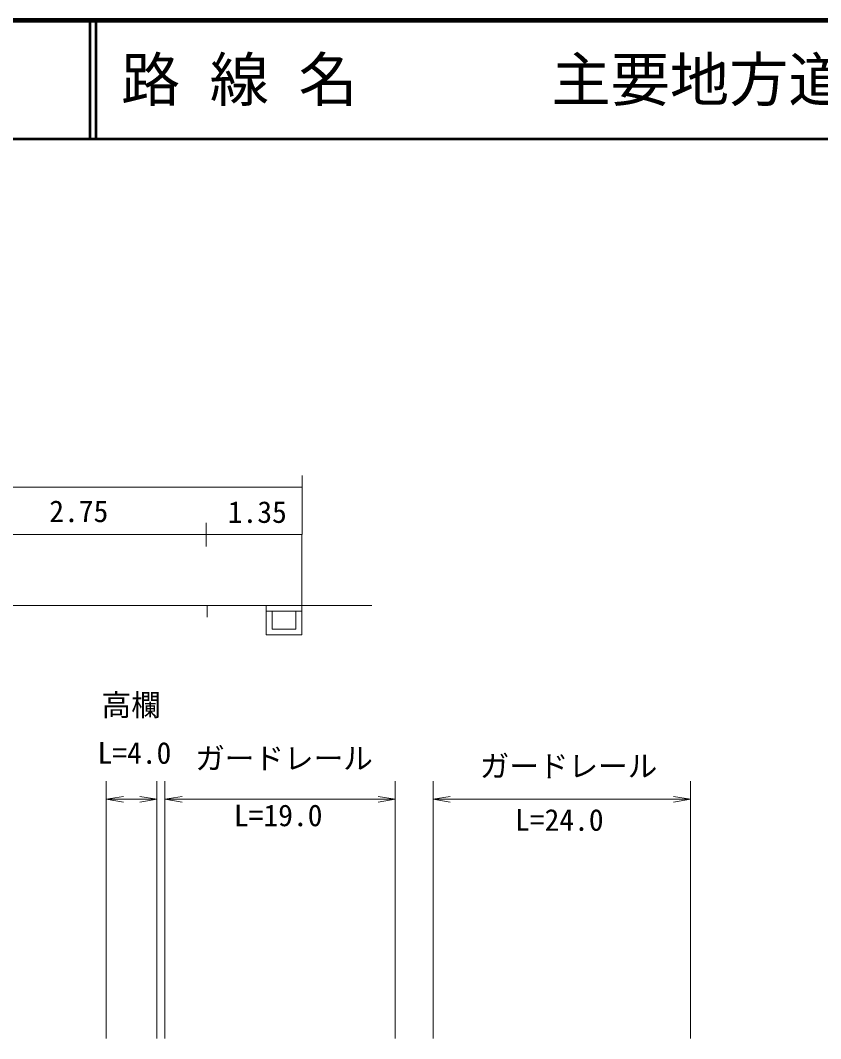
# Model space of a CAD drawing. Units: millimetres, scale not verified. Extents: x 40000 to 680000, y 20000 to 380000.
# Drawn here: x 171886 to 239462, y 293962 to 380000 of the extents above; entities that cross this region are included whole.
import ezdxf
from ezdxf.enums import TextEntityAlignment as Align

# ---------------------------------------------------------------- set-up
doc = ezdxf.new("R2010")
doc.units = ezdxf.units.MM
doc.header["$LTSCALE"] = 1000
for name, color, linetype, lineweight in [('M-STR-HTXT', 7, 'Continuous', 13), ('M-STR-STR3', 7, 'Continuous', 13), ('M-TTL', 2, 'Continuous', 140), ('M-TTL-LINE', 7, 'Continuous', 50)]:
    doc.layers.add(name, color=color, linetype=linetype, lineweight=lineweight)
doc.layers.add('M-TTL-TXT', color=7, linetype='Continuous')
doc.styles.add('ＭＳ ゴシック', font='')
doc.styles.get('ＭＳ ゴシック').set_extended_font_data('MS Gothic')

# ---------------------------------------------------------------- blocks, each defined once
blk = doc.blocks.new('open_arrow')
at = {"color": 0, "linetype": 'Continuous', "lineweight": -2}
blk.add_lwpolyline([(7.5, 1.25), (0, 0), (7.5, -1.25)], dxfattribs=at)

msp = doc.modelspace()

# ---------------------------------------------------------------- linework, layer by layer
at = {"layer": 'M-STR-HTXT'}
for p, q in [((195671, 336556), (195671, 341556)), ((195671, 340556), (141575, 340556)), ((187587, 337556), (187587, 335556)), ((195651, 336556), (141575, 336556)), ((195651, 328070), (195651, 336556)), ((195151, 330570), (149151, 330570)), ((187664, 329570), (187664, 330570)), ((192651, 330570), (192651, 328070)), ((195651, 330570), (195151, 330570)), ((195651, 330570), (201576, 330570)), ((192651, 330076), (195651, 330076)), ((193151, 328570), (193151, 330076)), ((195151, 330076), (195151, 328570)), ((192651, 328070), (195651, 328070)), ((195151, 328570), (193151, 328570))]:
    msp.add_line(p, q, dxfattribs=at)
at = {"layer": 'M-STR-STR3'}
for p, q in [((179135, 293962), (179135, 315710)), ((183414, 293962), (183414, 315710)), ((184092, 293962), (184092, 315710)), ((203545, 293962), (203545, 315710)), ((206733, 293962), (206733, 315710)), ((228472, 293962), (228472, 315710)), ((179135, 314187), (183414, 314187)), ((184092, 314187), (203545, 314187)), ((206733, 314187), (228472, 314187))]:
    msp.add_line(p, q, dxfattribs=at)
at = {"layer": 'M-TTL'}
msp.add_line((680000, 380000), (40000, 380000), dxfattribs=at)
at = {"layer": 'M-TTL-LINE'}
for p, q in [((177750, 380000), (177750, 370000)), ((178250, 380000), (178250, 370000)), ((40000, 370000), (680000, 370000))]:
    msp.add_line(p, q, dxfattribs=at)

# ---------------------------------------------------------------- block references
at = {"layer": 'M-STR-STR3', "xscale": 193, "yscale": 193}
for p in [(179135, 314187), (184092, 314187), (206733, 314187)]:
    msp.add_blockref('open_arrow', p, dxfattribs=at)
at = {"layer": 'M-STR-STR3', "xscale": 193, "yscale": 193, "rotation": 180}
for p in [(183414, 314187), (203545, 314187), (228472, 314187)]:
    msp.add_blockref('open_arrow', p, dxfattribs=at)

# ---------------------------------------------------------------- texts
at = {"layer": 'M-STR-HTXT', "style": 'ＭＳ ゴシック'}
for s, p in [('2.75', (174325, 337056)), ('1.35', (189399, 336990))]:
    msp.add_text(s, height=1833, dxfattribs=at).set_placement(p, align=Align.BOTTOM_LEFT)
at = {"layer": 'M-STR-STR3', "style": 'ＭＳ ゴシック'}
for s, p in [('高欄', (178741, 320687)), ('L=4.0', (178399, 316636)), ('ガードレール', (186648, 316179)), ('ガードレール', (210671, 315524)), ('L=19.0', (189916, 311361)), ('L=24.0', (213655, 310974))]:
    msp.add_text(s, height=1833, dxfattribs=at).set_placement(p, align=Align.BOTTOM_LEFT)
at = {"layer": 'M-TTL-TXT', "style": 'ＭＳ ゴシック'}
for s, p in [('路 線 名', (180380, 375000)), ('主要地方道山口福栄須佐線', (216734, 375000))]:
    msp.add_text(s, height=3666, dxfattribs=at).set_placement(p, align=Align.MIDDLE_LEFT)

doc.saveas('drawing.dxf')
